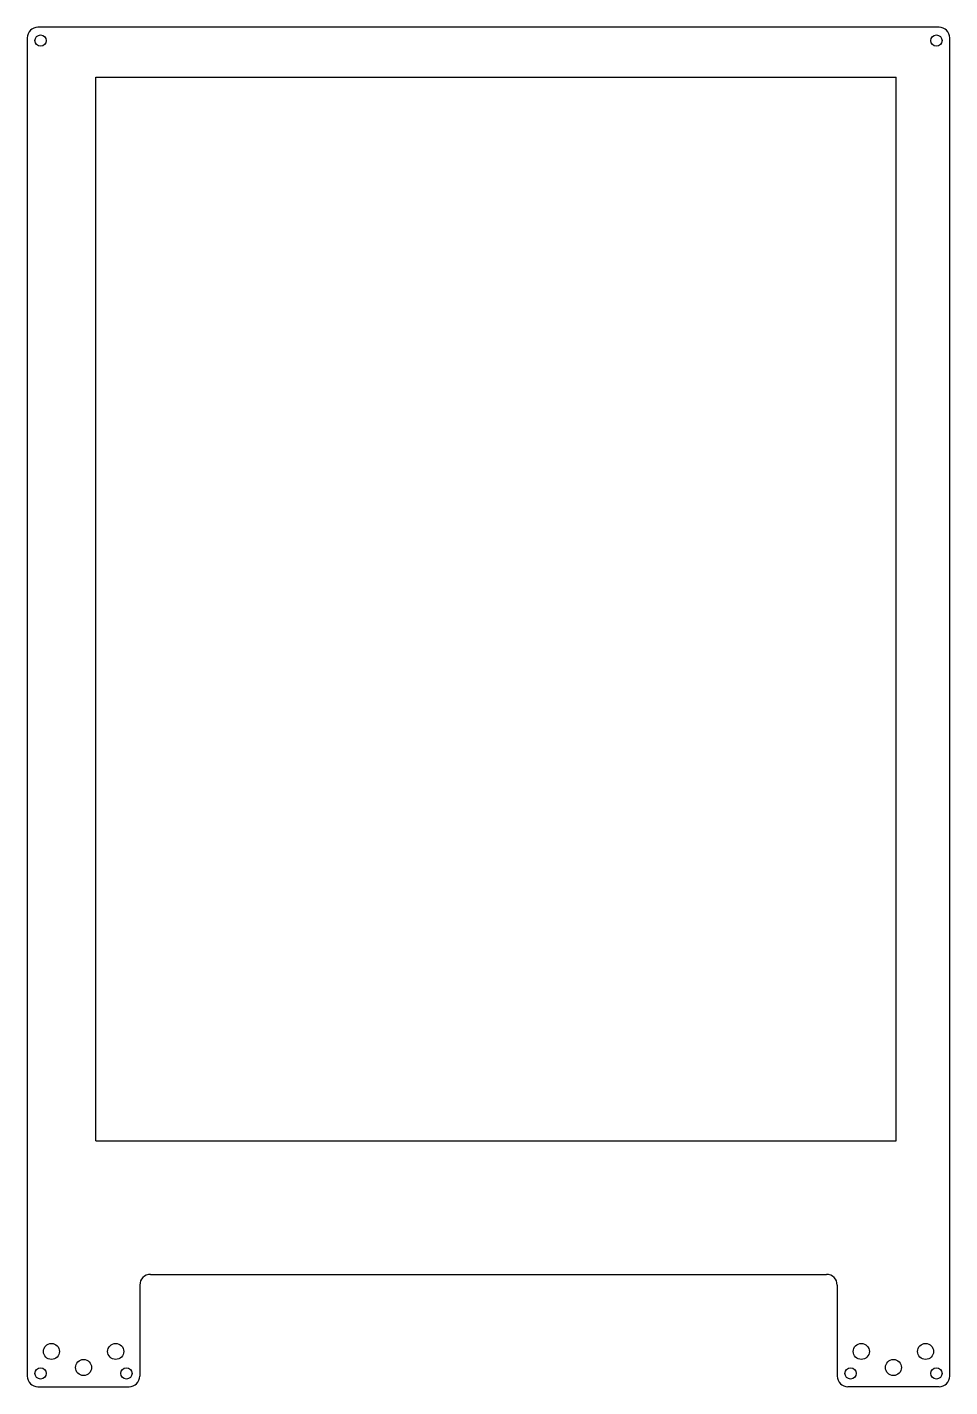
# Model space of a CAD drawing. Extents: x -87 to 85, y -144 to 109.
import ezdxf

# ---------------------------------------------------------------- set-up
doc = ezdxf.new("R2010")
doc.units = 0
doc.layers.add('VISIBLE', color=7, linetype='CONTINUOUS')

msp = doc.modelspace()

# ---------------------------------------------------------------- linework, layer by layer
at = {"layer": 'VISIBLE'}
for p, q in [((82.95, 109.44), (-85.3, 109.44)), ((-87.3, 107.44), (-87.3, -142.44)), ((84.95, -142.44), (84.95, 107.44)), ((-74.49, -98.51), (-74.49, 100.1)), ((-74.49, 100.1), (74.95, 100.1)), ((74.95, -98.51), (74.95, 100.1)), ((-74.49, -98.51), (74.95, -98.51)), ((-64.28, -123.44), (61.93, -123.44)), ((-66.28, -125.44), (-66.28, -142.44)), ((63.93, -125.44), (63.93, -142.44)), ((-85.3, -144.44), (-68.28, -144.44)), ((82.95, -144.44), (65.93, -144.44))]:
    msp.add_line(p, q, dxfattribs=at)
for centre, radius in [((-84.8, 106.94), 1.05), ((82.45, 106.94), 1.05), ((-82.78, -137.84), 1.5), ((-70.78, -137.84), 1.5), ((68.43, -137.84), 1.5), ((80.43, -137.84), 1.5), ((-76.78, -140.84), 1.5), ((74.43, -140.84), 1.5), ((-84.8, -141.94), 1.05), ((-68.78, -141.94), 1.05), ((66.43, -141.94), 1.05), ((82.45, -141.94), 1.05)]:
    msp.add_circle(centre, radius, dxfattribs=at)
for centre, start, end in [((-85.3, 107.44), 90, 180), ((82.95, 107.44), 0, 90), ((-64.28, -125.44), 90, 180), ((61.93, -125.44), 0, 90), ((-85.3, -142.44), 180, 270), ((-68.28, -142.44), 270, 0), ((65.93, -142.44), 180, 270), ((82.95, -142.44), 270, 0)]:
    msp.add_arc(centre, 2, start, end, dxfattribs=at)

doc.saveas('drawing.dxf')
